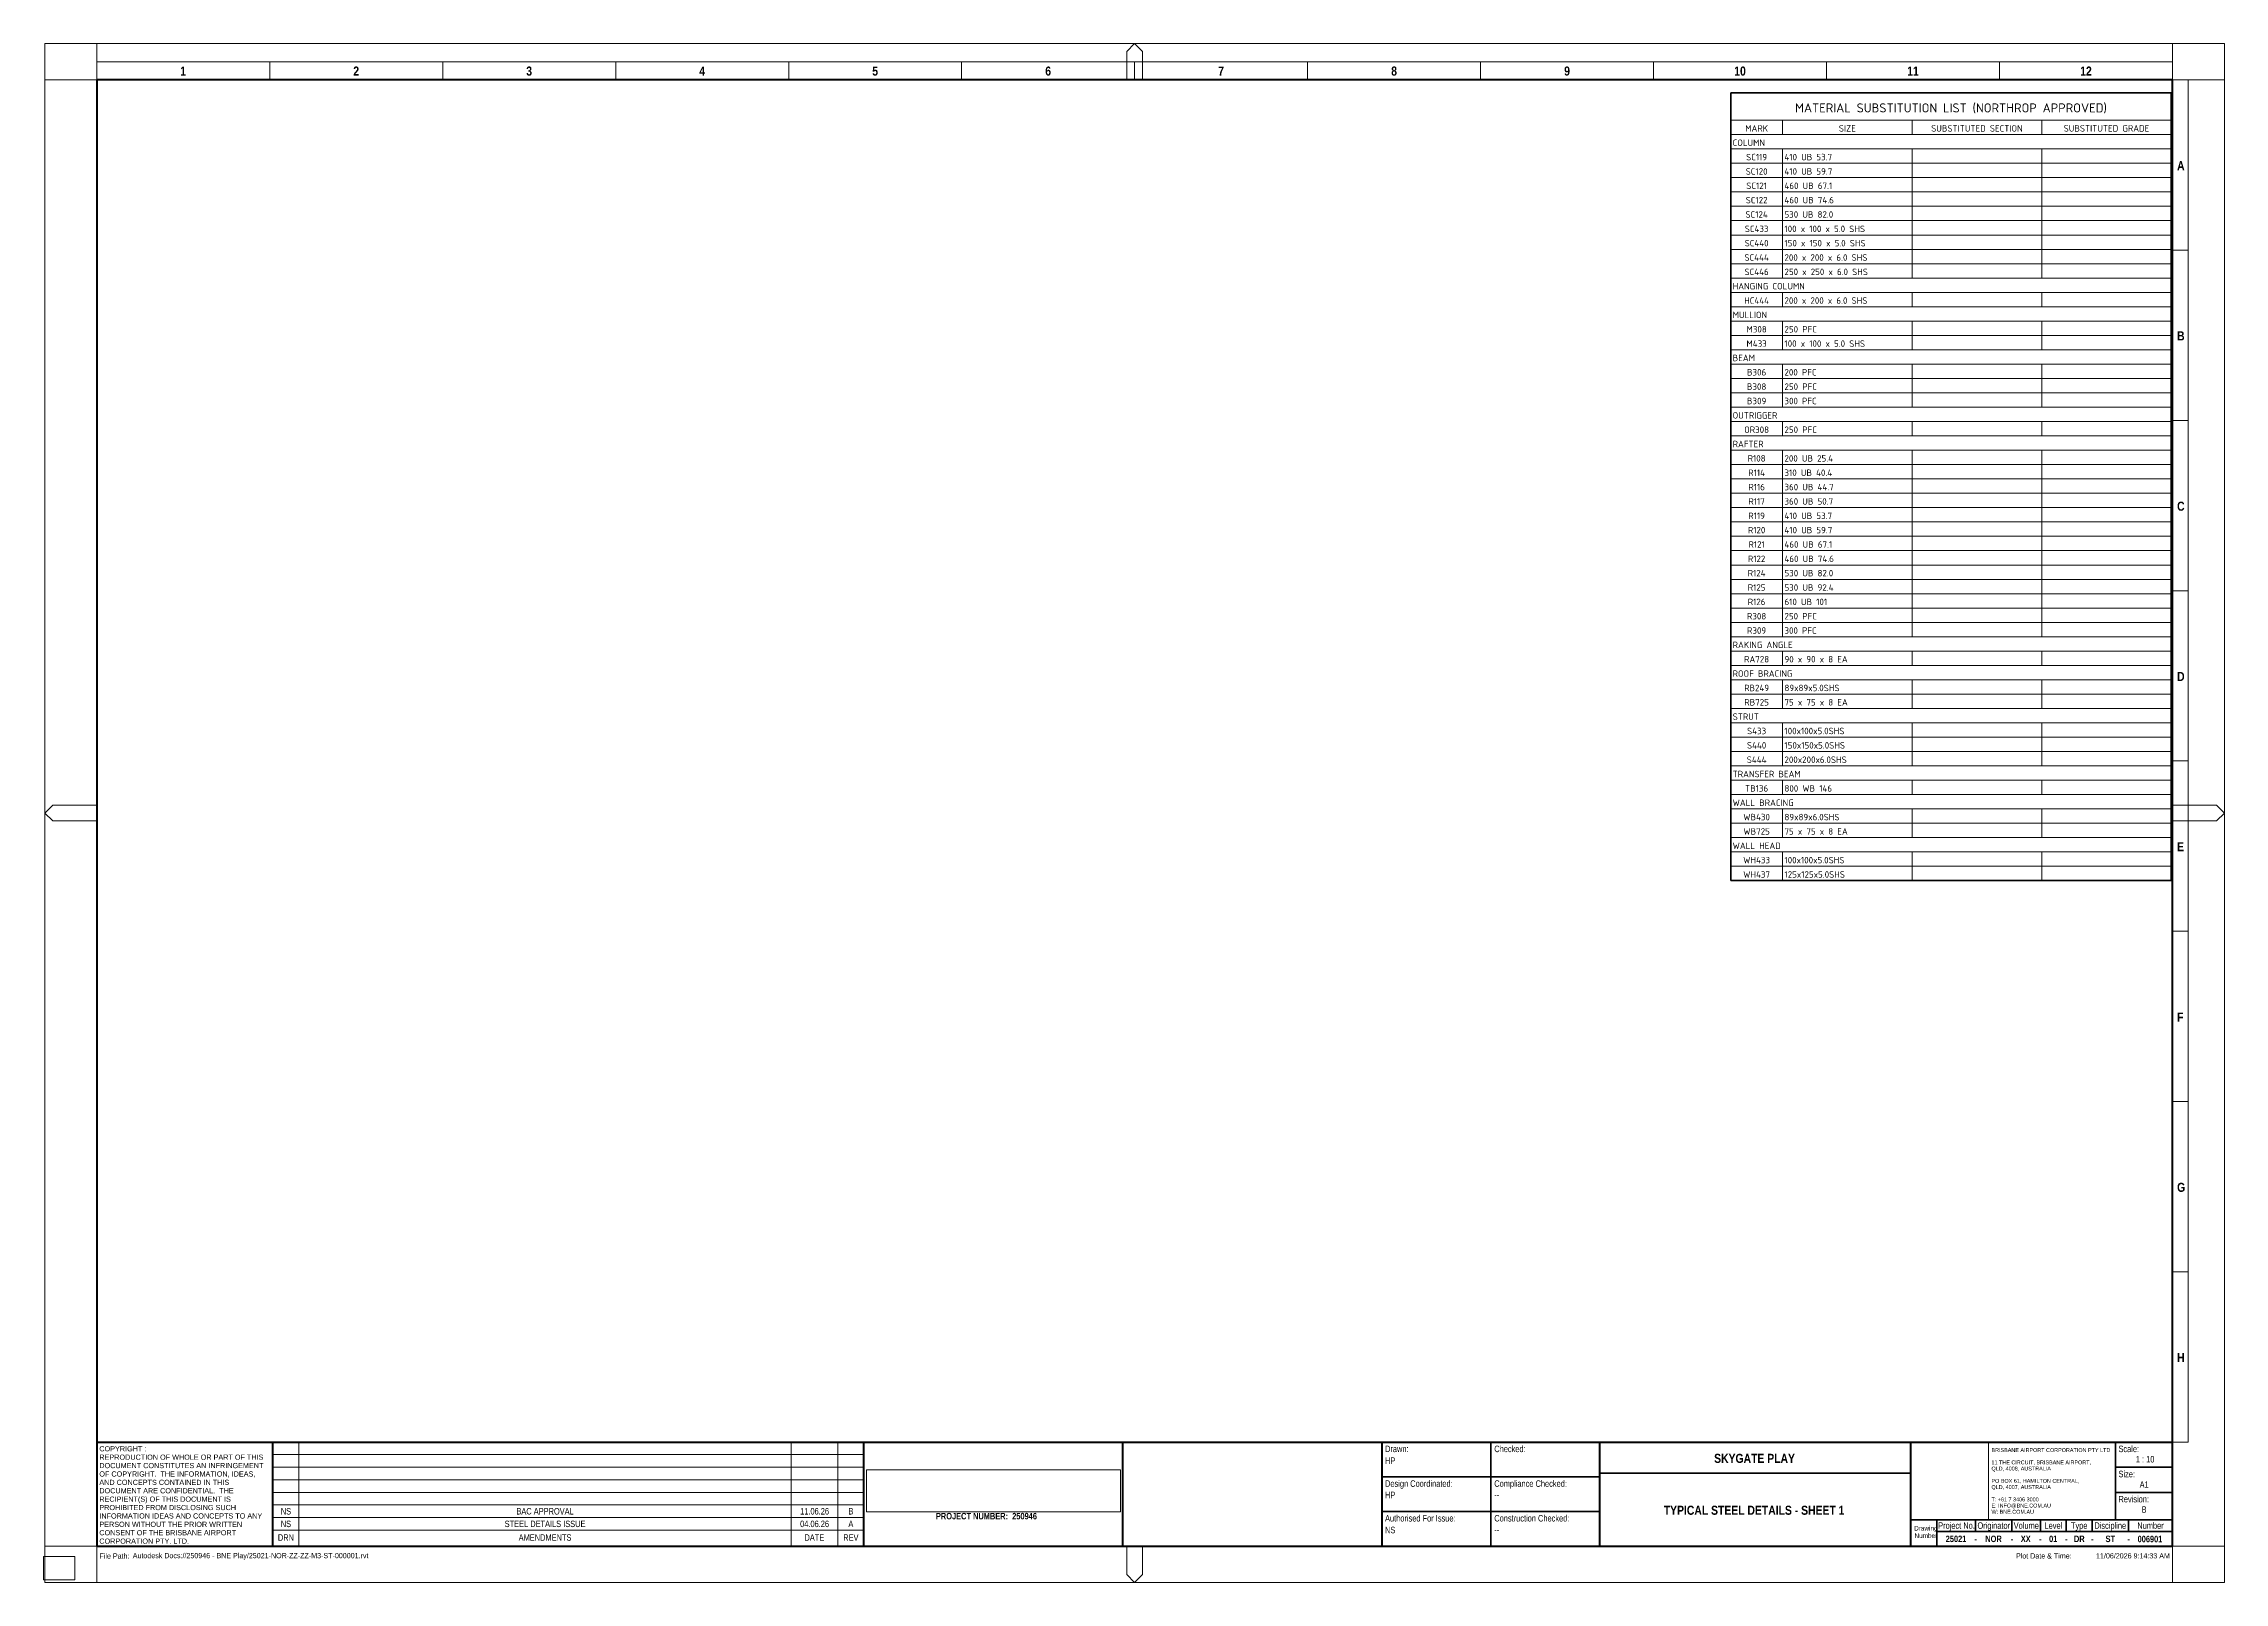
# Paper-space layout 'Layout1' of a CAD drawing. Header units: millimetres. Extents: x 0 to 841, y -1 to 593.
import ezdxf

# ---------------------------------------------------------------- set-up
doc = ezdxf.new("R2010")
doc.units = ezdxf.units.MM
for name, color, linetype, lineweight in [('A-010-M_LINE', 90, 'Continuous', 13), ('A-010-M_LINE-T', 151, 'Continuous', 13), ('Z-000-P_SCHED', 231, 'Continuous', 13), ('Z-020-M_TITLE_BLOCK', 6, 'Continuous', 18), ('Z-020-M_TITLE_BLOCK_M', 33, 'Continuous', 35), ('Z-020-M_TITLE_BLOCK_T', 151, 'Continuous', 18), ('Z-020-M_TITLE_BLOCK_W', 214, 'Continuous', 70)]:
    doc.layers.add(name, color=color, linetype=linetype, lineweight=lineweight)
doc.styles.add('Arial', font='arial.ttf', dxfattribs={"height": 2})
doc.styles.add('Arial Narrow', font='ARIALN.TTF', dxfattribs={"height": 2.5})
doc.styles.add('Arial Narrow_1', font='ARIALN.TTF', dxfattribs={"height": 1.8})
doc.styles.add('Arial Narrow_2', font='ARIALN.TTF', dxfattribs={"height": 2})
doc.styles.add('Arial Narrow_B', font='ARIALNB.TTF', dxfattribs={"height": 3.5})
doc.styles.add('Arial Narrow_B_1', font='ARIALNB.TTF', dxfattribs={"height": 2.5})
doc.styles.add('Arial_1', font='arial.ttf', dxfattribs={"height": 1.5})
doc.styles.add('ISOCPEUR_4', font='isocpeur.ttf', dxfattribs={"height": 2.5})
doc.styles.add('ISOCPEUR_B_1', font='', dxfattribs={"height": 3.5})
doc.styles.add('ISOCPEUR_B_2', font='', dxfattribs={"height": 2.5})
doc.styles.get('ISOCPEUR_B_1').set_extended_font_data('ISOCPEUR', bold=True)
doc.styles.get('ISOCPEUR_B_2').set_extended_font_data('ISOCPEUR', bold=True)
picture_1 = doc.add_image_def('image1.jpg', size_in_pixel=(1878, 311))
picture_2 = doc.add_image_def('image2.png', size_in_pixel=(3200, 3200))

# ---------------------------------------------------------------- blocks, each defined once
blk = doc.blocks.new('BAC_TB-A1 Landscape - Type 1-3834548-TYPICAL STEEL DETAILS - SHEET 1')
at = {"layer": 'Z-020-M_TITLE_BLOCK'}
for p, q in [((841.5, 593), (0.5, 593)), ((0.5, 593), (0.5, -1)), ((841.5, -1), (841.5, 593)), ((0.5, -1), (841.5, -1))]:
    blk.add_line(p, q, dxfattribs=at)
at = {"layer": 'Z-020-M_TITLE_BLOCK_M'}
for p, q in [((558.5, 13), (558.5, 53.17)), ((799.5, 23.17), (799.5, 53.17)), ((799.5, 43.47), (821.5, 43.47)), ((516.5, 39.78), (600.5, 39.78)), ((600.5, 41.17), (720.5, 41.17)), ((799.5, 33.76), (821.5, 33.76)), ((516.5, 26.39), (600.5, 26.39)), ((720.5, 23.17), (821.5, 23.17)), ((730.5, 23.17), (730.5, 13)), ((730.5, 18.67), (821.5, 18.67)), ((745.5, 18.67), (745.5, 23.17)), ((759.5, 18.67), (759.5, 23.17)), ((770.5, 18.67), (770.5, 23.17)), ((780.5, 18.67), (780.5, 23.17)), ((790.5, 18.67), (790.5, 23.17)), ((804.5, 18.67), (804.5, 23.17))]:
    blk.add_line(p, q, dxfattribs=at)
at = {"layer": 'Z-020-M_TITLE_BLOCK_T'}
for p, q in [((20.5, 593), (20.5, 579)), ((421, 593), (418, 590)), ((418, 590), (418, 579)), ((424, 590), (421, 593)), ((424, 579), (424, 590)), ((821.5, 593), (821.5, 579)), ((20.5, 586), (821.5, 586)), ((87.25, 579), (87.25, 586)), ((154, 579), (154, 586)), ((220.75, 579), (220.75, 586)), ((287.5, 579), (287.5, 586)), ((354.25, 579), (354.25, 586)), ((421, 579), (421, 586)), ((487.75, 579), (487.75, 586)), ((554.5, 579), (554.5, 586)), ((621.25, 579), (621.25, 586)), ((688, 579), (688, 586)), ((754.75, 579), (754.75, 586)), ((20.5, 579), (0.5, 579)), ((821.5, 579), (841.5, 579)), ((827.5, 53.17), (827.5, 579)), ((821.5, 513.27), (827.5, 513.27)), ((821.5, 447.54), (827.5, 447.54)), ((821.5, 381.81), (827.5, 381.81)), ((821.5, 316.08), (827.5, 316.08)), ((0.5, 296), (3.5, 299)), ((3.5, 293), (0.5, 296)), ((3.5, 299), (20.5, 299)), ((838.5, 299), (821.5, 299)), ((841.5, 296), (838.5, 299)), ((838.5, 293), (841.5, 296)), ((20.5, 293), (3.5, 293)), ((821.5, 293), (838.5, 293)), ((821.5, 250.36), (827.5, 250.36)), ((821.5, 184.63), (827.5, 184.63)), ((821.5, 118.9), (827.5, 118.9)), ((98.5, 13), (98.5, 53.17)), ((288.5, 13), (288.5, 53.17)), ((306.5, 13), (306.5, 53.17)), ((750.5, 51.67), (750.5, 25.56)), ((821.5, 53.17), (827.5, 53.17)), ((20.5, 13), (0.5, 13)), ((20.5, -1), (20.5, 13)), ((418, 2), (418, 13)), ((424, 13), (424, 2)), ((821.5, 13), (841.5, 13)), ((821.5, -1), (821.5, 13)), ((421, -1), (418, 2)), ((424, 2), (421, -1))]:
    blk.add_line(p, q, dxfattribs=at)
at = {"layer": 'Z-020-M_TITLE_BLOCK_W'}
for p, q in [((20.5, 579), (20.5, 13)), ((821.5, 579), (20.5, 579)), ((821.5, 13), (821.5, 579)), ((20.5, 53.17), (821.5, 53.17)), ((88.5, 13), (88.5, 53.17)), ((316.5, 13), (316.5, 53.17)), ((416.5, 13), (416.5, 53.17)), ((516.5, 13), (516.5, 53.17)), ((600.5, 13), (600.5, 53.17)), ((720.5, 13), (720.5, 53.17)), ((20.5, 13), (821.5, 13))]:
    blk.add_line(p, q, dxfattribs=at)
at = {"layer": 'Z-020-M_TITLE_BLOCK', "lineweight": 13, "attachment_point": 1}
for s, insert, char_height, width, style in [('\\fArial Narrow|b1|i0|c0|p34|;1', (52.74, 584.15), 3.5, 2.7257, 'Arial Narrow_B'), ('\\fArial Narrow|b1|i0|c0|p34|;2', (119.5, 584.15), 3.5, 2.7257, 'Arial Narrow_B'), ('\\fArial Narrow|b1|i0|c0|p34|;3', (186.24, 584.15), 3.5, 2.7257, 'Arial Narrow_B'), ('\\fArial Narrow|b1|i0|c0|p34|;4', (253, 584.15), 3.5, 2.7257, 'Arial Narrow_B'), ('\\fArial Narrow|b1|i0|c0|p34|;5', (319.74, 584.15), 3.5, 2.7257, 'Arial Narrow_B'), ('\\fArial Narrow|b1|i0|c0|p34|;6', (386.5, 584.15), 3.5, 2.7257, 'Arial Narrow_B'), ('\\fArial Narrow|b1|i0|c0|p34|;7', (453.24, 584.15), 3.5, 2.7257, 'Arial Narrow_B'), ('\\fArial Narrow|b1|i0|c0|p34|;8', (520, 584.15), 3.5, 2.7257, 'Arial Narrow_B'), ('\\fArial Narrow|b1|i0|c0|p34|;9', (586.74, 584.15), 3.5, 2.7257, 'Arial Narrow_B'), ('10', (652.37, 584.15), 3.5, 5.4515, 'Arial Narrow_B'), ('11', (719.12, 584.15), 3.5, 5.4515, 'Arial Narrow_B'), ('12', (785.87, 584.15), 3.5, 5.4515, 'Arial Narrow_B'), ('\\fArial Narrow|b1|i0|c0|p34|;A', (823.25, 547.64), 3.5, 3.0464, 'Arial Narrow_B'), ('\\fArial Narrow|b1|i0|c0|p34|;B', (823.25, 481.91), 3.5, 3.0464, 'Arial Narrow_B'), ('\\fArial Narrow|b1|i0|c0|p34|;C', (823.25, 416.18), 3.5, 3.0464, 'Arial Narrow_B'), ('\\fArial Narrow|b1|i0|c0|p34|;D', (823.25, 350.45), 3.5, 3.0464, 'Arial Narrow_B'), ('\\fArial Narrow|b1|i0|c0|p34|;E', (823.25, 284.72), 3.5, 3.0464, 'Arial Narrow_B'), ('\\fArial Narrow|b1|i0|c0|p34|;F', (823.25, 218.99), 3.5, 3.0464, 'Arial Narrow_B'), ('\\fArial Narrow|b1|i0|c0|p34|;G', (823.25, 153.26), 3.5, 3.0464, 'Arial Narrow_B'), ('\\fArial Narrow|b1|i0|c0|p34|;H', (823.25, 87.54), 3.5, 3.0464, 'Arial Narrow_B'), ('COPYRIGHT :', (21.5, 51.59), 2, 22.2869, 'Arial'), ('Drawn:', (517.62, 51.79), 2.5, 10.903, 'Arial Narrow'), ('Checked:', (559.78, 51.79), 2.5, 14.6709, 'Arial Narrow'), ('BRISBANE AIRPORT CORPORATION PTY LTD', (751.62, 50.84), 1.5, 55.7173, 'Arial_1'), ('Scale:', (800.63, 51.79), 2.5, 9.7004, 'Arial Narrow'), ('REPRODUCTION OF WHOLE OR PART OF THIS ', (21.5, 48.34), 2, 79.0464, 'Arial'), ('DOCUMENT CONSTITUTES AN INFRINGEMENT ', (21.5, 45.1), 2, 78.886, 'Arial'), ('QLD, 4008, AUSTRALIA', (751.62, 43.7), 1.5, 28.0591, 'Arial_1'), ('11 THE CIRCUIT, BRISBANE AIRPORT,', (751.62, 46.08), 1.5, 46.7384, 'Arial_1'), ('Size:', (800.63, 42.09), 2.5, 7.7764, 'Arial Narrow'), ('AND CONCEPTS CONTAINED IN THIS ', (21.5, 38.62), 2, 62.8523, 'Arial'), ('OF COPYRIGHT.  THE INFORMATION, IDEAS, ', (21.5, 41.86), 2, 75.038, 'Arial'), ('DOCUMENT ARE CONFIDENTIAL.  THE ', (21.5, 35.38), 2, 64.8565, 'Arial'), ('Design Coordinated:', (517.62, 38.4), 2.5, 31.5865, 'Arial Narrow'), ('Compliance Checked:', (559.78, 38.4), 2.5, 33.9915, 'Arial Narrow'), ('QLD, 4007, AUSTRALIA', (751.62, 36.55), 1.5, 28.0591, 'Arial_1'), ('PO BOX 61, HAMILTON CENTRAL,', (751.62, 38.94), 1.5, 41.3671, 'Arial_1'), ('A1', (808.8, 38.01), 2.5, 4.2489, 'Arial Narrow'), ('RECIPIENT(S) OF THIS DOCUMENT IS ', (21.5, 32.14), 2, 63.4937, 'Arial'), ('PROHIBITED FROM DISCLOSING SUCH ', (21.5, 28.9), 2, 65.9789, 'Arial'), ('INFORMATION IDEAS AND CONCEPTS TO ANY ', (21.5, 25.66), 2, 78.405, 'Arial'), ('W: BNE.COM.AU', (751.62, 27.03), 1.5, 20.2025, 'Arial_1'), ('T: +61 7 3406 3000', (751.62, 31.79), 1.5, 22.5274, 'Arial_1'), ('E: INFO@BNE.COM.AU', (751.62, 29.41), 1.5, 28.0591, 'Arial_1'), ('Revision:', (800.63, 32.39), 2.5, 14.3502, 'Arial Narrow'), ('CONSENT OF THE BRISBANE AIRPORT ', (21.5, 19.17), 2, 66.1392, 'Arial'), ('PERSON WITHOUT THE PRIOR WRITTEN ', (21.5, 22.42), 2, 69.1055, 'Arial'), ('DRN', (90.4, 17.56), 2.5, 7.4557, 'Arial Narrow'), ('AMENDMENTS', (183.31, 17.56), 2.5, 24.692, 'Arial Narrow'), ('DATE', (293.6, 17.56), 2.5, 9.2996, 'Arial Narrow'), ('REV', (308.55, 17.56), 2.5, 7.135, 'Arial Narrow'), ('Authorised For Issue:', (517.62, 25.01), 2.5, 33.0295, 'Arial Narrow'), ('Construction Checked:', (559.78, 25.01), 2.5, 35.1139, 'Arial Narrow'), ('Drawing ', (721.79, 20.8), 1.8, 8.9789, 'Arial Narrow_1'), ('Number', (721.92, 17.96), 1.8, 8.6582, 'Arial Narrow_1'), ('Project No.', (731.05, 22.18), 2.5, 17.1561, 'Arial Narrow'), ('Originator', (746.22, 22.18), 2.5, 15.2321, 'Arial Narrow'), ('Volume', (760.21, 22.18), 2.5, 11.7848, 'Arial Narrow'), ('Level', (772.09, 22.18), 2.5, 8.3376, 'Arial Narrow'), ('Type', (782.29, 22.18), 2.5, 7.7764, 'Arial Narrow'), ('Discipline', (791.33, 22.18), 2.5, 14.9916, 'Arial Narrow'), ('Number', (807.9, 22.18), 2.5, 12.2658, 'Arial Narrow'), ('CORPORATION PTY. LTD.', (21.5, 15.93), 2, 42.5696, 'Arial'), ('File Path:', (21.55, 10.19), 2, 12.1857, 'Arial Narrow_2'), ('\\fArial Narrow|b1|i0|c0|p34|;-', (745.01, 16.99), 2.5, 0.4008, 'Arial Narrow_B_1'), ('\\fArial Narrow|b1|i0|c0|p34|;-', (759.09, 16.99), 2.5, 0.4008, 'Arial Narrow_B_1'), ('Plot Date & Time:', (761.09, 10.23), 2, 22.4473, 'Arial Narrow_2'), ('\\fArial Narrow|b1|i0|c0|p34|;-', (770, 16.99), 2.5, 0.4008, 'Arial Narrow_B_1'), ('\\fArial Narrow|b1|i0|c0|p34|;-', (780.02, 16.99), 2.5, 0.4008, 'Arial Narrow_B_1'), ('\\fArial Narrow|b1|i0|c0|p34|;-', (790.04, 16.99), 2.5, 0.4008, 'Arial Narrow_B_1'), ('\\fArial Narrow|b1|i0|c0|p34|;-', (804.05, 16.99), 2.5, 0.4008, 'Arial Narrow_B_1')]:
    blk.add_mtext(s, dxfattribs=dict(at, insert=insert, char_height=char_height, width=width, style=style))
at = {"layer": 'Z-020-M_TITLE_BLOCK'}
image = blk.add_image(picture_2, insert=(720.5, 23.17), size_in_units=(30, 30), dxfattribs=at)
image.dxf.flags = 7
image = blk.add_image(picture_1, insert=(317.57, 26.18), size_in_units=(97.99, 16.23), dxfattribs=at)
image.dxf.flags = 7

psp = doc.layouts.get("Layout1")

# ---------------------------------------------------------------- linework, layer by layer
at = {"layer": 'A-010-M_LINE', "lineweight": 35}
for p, q in [((651, 574), (651, 563.42)), ((821, 574), (651, 574)), ((821, 563.42), (821, 574)), ((651, 563.42), (651, 269.88)), ((821, 563.42), (821, 269.88)), ((821, 269.88), (651, 269.88))]:
    psp.add_line(p, q, dxfattribs=at)
at = {"layer": 'A-010-M_LINE', "lineweight": 18}
for p, q in [((651, 563.42), (821, 563.42)), ((671, 557.88), (651, 557.88)), ((671, 563.42), (671, 557.88)), ((721, 557.88), (671, 557.88)), ((721, 563.42), (721, 557.88)), ((771, 557.88), (721, 557.88)), ((771, 563.42), (771, 557.88)), ((821, 557.88), (771, 557.88)), ((671, 552.34), (651, 552.34)), ((721, 552.34), (671, 552.34)), ((671, 552.34), (671, 546.8)), ((771, 552.34), (721, 552.34)), ((721, 552.34), (721, 546.8)), ((821, 552.34), (771, 552.34)), ((771, 552.34), (771, 546.8)), ((671, 546.8), (651, 546.8)), ((671, 541.26), (651, 541.26)), ((721, 546.8), (671, 546.8)), ((671, 546.8), (671, 541.26)), ((721, 541.26), (671, 541.26)), ((671, 541.26), (671, 535.72)), ((771, 546.8), (721, 546.8)), ((721, 546.8), (721, 541.26)), ((771, 541.26), (721, 541.26)), ((721, 541.26), (721, 535.72)), ((821, 546.8), (771, 546.8)), ((771, 546.8), (771, 541.26)), ((821, 541.26), (771, 541.26)), ((771, 541.26), (771, 535.72)), ((671, 535.72), (651, 535.72)), ((671, 530.19), (651, 530.19)), ((721, 535.72), (671, 535.72)), ((671, 535.72), (671, 530.19)), ((721, 530.19), (671, 530.19)), ((671, 530.19), (671, 524.65)), ((771, 535.72), (721, 535.72)), ((721, 535.72), (721, 530.19)), ((771, 530.19), (721, 530.19)), ((721, 530.19), (721, 524.65)), ((821, 535.72), (771, 535.72)), ((771, 535.72), (771, 530.19)), ((821, 530.19), (771, 530.19)), ((771, 530.19), (771, 524.65)), ((671, 524.65), (651, 524.65)), ((721, 524.65), (671, 524.65)), ((671, 524.65), (671, 519.11)), ((771, 524.65), (721, 524.65)), ((721, 524.65), (721, 519.11)), ((821, 524.65), (771, 524.65)), ((771, 524.65), (771, 519.11)), ((671, 519.11), (651, 519.11)), ((671, 513.57), (651, 513.57)), ((721, 519.11), (671, 519.11)), ((671, 519.11), (671, 513.57)), ((721, 513.57), (671, 513.57)), ((671, 513.57), (671, 508.03)), ((771, 519.11), (721, 519.11)), ((721, 519.11), (721, 513.57)), ((771, 513.57), (721, 513.57)), ((721, 513.57), (721, 508.03)), ((821, 519.11), (771, 519.11)), ((771, 519.11), (771, 513.57)), ((821, 513.57), (771, 513.57)), ((771, 513.57), (771, 508.03)), ((671, 508.03), (651, 508.03)), ((721, 508.03), (671, 508.03)), ((671, 508.03), (671, 502.49)), ((771, 508.03), (721, 508.03)), ((721, 508.03), (721, 502.49)), ((821, 508.03), (771, 508.03)), ((771, 508.03), (771, 502.49)), ((671, 502.49), (651, 502.49)), ((671, 496.96), (651, 496.96)), ((721, 502.49), (671, 502.49)), ((721, 496.96), (671, 496.96)), ((671, 496.96), (671, 491.42)), ((771, 502.49), (721, 502.49)), ((771, 496.96), (721, 496.96)), ((721, 496.96), (721, 491.42)), ((821, 502.49), (771, 502.49)), ((821, 496.96), (771, 496.96)), ((771, 496.96), (771, 491.42)), ((671, 491.42), (651, 491.42)), ((721, 491.42), (671, 491.42)), ((771, 491.42), (721, 491.42)), ((821, 491.42), (771, 491.42)), ((671, 485.88), (651, 485.88)), ((671, 480.34), (651, 480.34)), ((721, 485.88), (671, 485.88)), ((671, 485.88), (671, 480.34)), ((721, 480.34), (671, 480.34)), ((671, 480.34), (671, 474.8)), ((771, 485.88), (721, 485.88)), ((721, 485.88), (721, 480.34)), ((771, 480.34), (721, 480.34)), ((721, 480.34), (721, 474.8)), ((821, 485.88), (771, 485.88)), ((771, 485.88), (771, 480.34)), ((821, 480.34), (771, 480.34)), ((771, 480.34), (771, 474.8)), ((671, 474.8), (651, 474.8)), ((721, 474.8), (671, 474.8)), ((771, 474.8), (721, 474.8)), ((821, 474.8), (771, 474.8)), ((671, 469.26), (651, 469.26)), ((671, 463.73), (651, 463.73)), ((721, 469.26), (671, 469.26)), ((671, 469.26), (671, 463.73)), ((721, 463.73), (671, 463.73)), ((671, 463.73), (671, 458.19)), ((771, 469.26), (721, 469.26)), ((721, 469.26), (721, 463.73)), ((771, 463.73), (721, 463.73)), ((721, 463.73), (721, 458.19)), ((821, 469.26), (771, 469.26)), ((771, 469.26), (771, 463.73)), ((821, 463.73), (771, 463.73)), ((771, 463.73), (771, 458.19)), ((671, 458.19), (651, 458.19)), ((721, 458.19), (671, 458.19)), ((671, 458.19), (671, 452.65)), ((771, 458.19), (721, 458.19)), ((721, 458.19), (721, 452.65)), ((821, 458.19), (771, 458.19)), ((771, 458.19), (771, 452.65)), ((671, 452.65), (651, 452.65)), ((671, 447.11), (651, 447.11)), ((721, 452.65), (671, 452.65)), ((721, 447.11), (671, 447.11)), ((671, 447.11), (671, 441.57)), ((771, 452.65), (721, 452.65)), ((771, 447.11), (721, 447.11)), ((721, 447.11), (721, 441.57)), ((821, 452.65), (771, 452.65)), ((821, 447.11), (771, 447.11)), ((771, 447.11), (771, 441.57)), ((671, 441.57), (651, 441.57)), ((721, 441.57), (671, 441.57)), ((771, 441.57), (721, 441.57)), ((821, 441.57), (771, 441.57)), ((671, 436.03), (651, 436.03)), ((671, 430.5), (651, 430.5)), ((721, 436.03), (671, 436.03)), ((671, 436.03), (671, 430.5)), ((721, 430.5), (671, 430.5)), ((671, 430.5), (671, 424.96)), ((771, 436.03), (721, 436.03)), ((721, 436.03), (721, 430.5)), ((771, 430.5), (721, 430.5)), ((721, 430.5), (721, 424.96)), ((821, 436.03), (771, 436.03)), ((771, 436.03), (771, 430.5)), ((821, 430.5), (771, 430.5)), ((771, 430.5), (771, 424.96)), ((671, 424.96), (651, 424.96)), ((721, 424.96), (671, 424.96)), ((671, 424.96), (671, 419.42)), ((771, 424.96), (721, 424.96)), ((721, 424.96), (721, 419.42)), ((821, 424.96), (771, 424.96)), ((771, 424.96), (771, 419.42)), ((671, 419.42), (651, 419.42)), ((671, 413.88), (651, 413.88)), ((721, 419.42), (671, 419.42)), ((671, 419.42), (671, 413.88)), ((721, 413.88), (671, 413.88)), ((671, 413.88), (671, 408.34)), ((771, 419.42), (721, 419.42)), ((721, 419.42), (721, 413.88)), ((771, 413.88), (721, 413.88)), ((721, 413.88), (721, 408.34)), ((821, 419.42), (771, 419.42)), ((771, 419.42), (771, 413.88)), ((821, 413.88), (771, 413.88)), ((771, 413.88), (771, 408.34)), ((671, 408.34), (651, 408.34)), ((721, 408.34), (671, 408.34)), ((671, 408.34), (671, 402.8)), ((771, 408.34), (721, 408.34)), ((721, 408.34), (721, 402.8)), ((821, 408.34), (771, 408.34)), ((771, 408.34), (771, 402.8)), ((671, 402.8), (651, 402.8)), ((671, 397.27), (651, 397.27)), ((721, 402.8), (671, 402.8)), ((671, 402.8), (671, 397.27)), ((721, 397.27), (671, 397.27)), ((671, 397.27), (671, 391.73)), ((771, 402.8), (721, 402.8)), ((721, 402.8), (721, 397.27)), ((771, 397.27), (721, 397.27)), ((721, 397.27), (721, 391.73)), ((821, 402.8), (771, 402.8)), ((771, 402.8), (771, 397.27)), ((821, 397.27), (771, 397.27)), ((771, 397.27), (771, 391.73)), ((671, 391.73), (651, 391.73)), ((721, 391.73), (671, 391.73)), ((671, 391.73), (671, 386.19)), ((771, 391.73), (721, 391.73)), ((721, 391.73), (721, 386.19)), ((821, 391.73), (771, 391.73)), ((771, 391.73), (771, 386.19)), ((671, 386.19), (651, 386.19)), ((671, 380.65), (651, 380.65)), ((721, 386.19), (671, 386.19)), ((671, 386.19), (671, 380.65)), ((721, 380.65), (671, 380.65)), ((671, 380.65), (671, 375.11)), ((771, 386.19), (721, 386.19)), ((721, 386.19), (721, 380.65)), ((771, 380.65), (721, 380.65)), ((721, 380.65), (721, 375.11)), ((821, 386.19), (771, 386.19)), ((771, 386.19), (771, 380.65)), ((821, 380.65), (771, 380.65)), ((771, 380.65), (771, 375.11)), ((671, 375.11), (651, 375.11)), ((721, 375.11), (671, 375.11)), ((671, 375.11), (671, 369.57)), ((771, 375.11), (721, 375.11)), ((721, 375.11), (721, 369.57)), ((821, 375.11), (771, 375.11)), ((771, 375.11), (771, 369.57)), ((671, 369.57), (651, 369.57)), ((671, 364.04), (651, 364.04)), ((721, 369.57), (671, 369.57)), ((671, 369.57), (671, 364.04)), ((721, 364.04), (671, 364.04)), ((771, 369.57), (721, 369.57)), ((721, 369.57), (721, 364.04)), ((771, 364.04), (721, 364.04)), ((821, 369.57), (771, 369.57)), ((771, 369.57), (771, 364.04)), ((821, 364.04), (771, 364.04)), ((671, 358.5), (651, 358.5)), ((721, 358.5), (671, 358.5)), ((671, 358.5), (671, 352.96)), ((771, 358.5), (721, 358.5)), ((721, 358.5), (721, 352.96)), ((821, 358.5), (771, 358.5)), ((771, 358.5), (771, 352.96)), ((671, 352.96), (651, 352.96)), ((671, 347.42), (651, 347.42)), ((721, 352.96), (671, 352.96)), ((721, 347.42), (671, 347.42)), ((671, 347.42), (671, 341.88)), ((771, 352.96), (721, 352.96)), ((771, 347.42), (721, 347.42)), ((721, 347.42), (721, 341.88)), ((821, 352.96), (771, 352.96)), ((821, 347.42), (771, 347.42)), ((771, 347.42), (771, 341.88)), ((671, 341.88), (651, 341.88)), ((721, 341.88), (671, 341.88)), ((671, 341.88), (671, 336.34)), ((771, 341.88), (721, 341.88)), ((721, 341.88), (721, 336.34)), ((821, 341.88), (771, 341.88)), ((771, 341.88), (771, 336.34)), ((671, 336.34), (651, 336.34)), ((671, 330.81), (651, 330.81)), ((721, 336.34), (671, 336.34)), ((721, 330.81), (671, 330.81)), ((671, 330.81), (671, 325.27)), ((771, 336.34), (721, 336.34)), ((771, 330.81), (721, 330.81)), ((721, 330.81), (721, 325.27)), ((821, 336.34), (771, 336.34)), ((821, 330.81), (771, 330.81)), ((771, 330.81), (771, 325.27)), ((671, 325.27), (651, 325.27)), ((721, 325.27), (671, 325.27)), ((671, 325.27), (671, 319.73)), ((771, 325.27), (721, 325.27)), ((721, 325.27), (721, 319.73)), ((821, 325.27), (771, 325.27)), ((771, 325.27), (771, 319.73)), ((671, 319.73), (651, 319.73)), ((671, 314.19), (651, 314.19)), ((721, 319.73), (671, 319.73)), ((671, 319.73), (671, 314.19)), ((721, 314.19), (671, 314.19)), ((771, 319.73), (721, 319.73)), ((721, 319.73), (721, 314.19)), ((771, 314.19), (721, 314.19)), ((821, 319.73), (771, 319.73)), ((771, 319.73), (771, 314.19)), ((821, 314.19), (771, 314.19)), ((671, 308.65), (651, 308.65)), ((671, 303.11), (651, 303.11)), ((721, 308.65), (671, 308.65)), ((671, 308.65), (671, 303.11)), ((721, 303.11), (671, 303.11)), ((771, 308.65), (721, 308.65)), ((721, 308.65), (721, 303.11)), ((771, 303.11), (721, 303.11)), ((821, 308.65), (771, 308.65)), ((771, 308.65), (771, 303.11)), ((821, 303.11), (771, 303.11)), ((671, 297.57), (651, 297.57)), ((721, 297.57), (671, 297.57)), ((671, 297.57), (671, 292.04)), ((771, 297.57), (721, 297.57)), ((721, 297.57), (721, 292.04)), ((821, 297.57), (771, 297.57)), ((771, 297.57), (771, 292.04)), ((671, 292.04), (651, 292.04)), ((671, 286.5), (651, 286.5)), ((721, 292.04), (671, 292.04)), ((671, 292.04), (671, 286.5)), ((721, 286.5), (671, 286.5)), ((771, 292.04), (721, 292.04)), ((721, 292.04), (721, 286.5)), ((771, 286.5), (721, 286.5)), ((821, 292.04), (771, 292.04)), ((771, 292.04), (771, 286.5)), ((821, 286.5), (771, 286.5)), ((671, 280.96), (651, 280.96)), ((721, 280.96), (671, 280.96)), ((671, 280.96), (671, 275.42)), ((771, 280.96), (721, 280.96)), ((721, 280.96), (721, 275.42)), ((821, 280.96), (771, 280.96)), ((771, 280.96), (771, 275.42)), ((671, 275.42), (651, 275.42)), ((721, 275.42), (671, 275.42)), ((671, 275.42), (671, 269.88)), ((771, 275.42), (721, 275.42)), ((721, 275.42), (721, 269.88)), ((821, 275.42), (771, 275.42)), ((771, 275.42), (771, 269.88))]:
    psp.add_line(p, q, dxfattribs=at)
at = {"layer": 'A-010-M_LINE-T'}
for p, q in [((316.5, 53.17), (88.5, 53.17)), ((88.5, 28.91), (88.5, 53.17)), ((98.5, 28.91), (98.5, 53.17)), ((288.51, 28.91), (288.51, 53.17)), ((306.49, 28.91), (306.49, 53.17)), ((316.5, 28.91), (316.5, 53.17)), ((316.5, 48.32), (88.5, 48.32)), ((316.5, 43.47), (88.5, 43.47)), ((316.5, 38.61), (88.5, 38.61)), ((316.5, 33.76), (88.5, 33.76)), ((316.5, 28.91), (88.5, 28.91)), ((88.5, 24.06), (88.5, 28.91)), ((98.5, 24.06), (98.5, 28.91)), ((288.51, 24.06), (288.51, 28.91)), ((306.49, 24.06), (306.49, 28.91)), ((316.5, 24.06), (316.5, 28.91)), ((98.5, 24.06), (88.5, 24.06)), ((88.5, 19.21), (88.5, 24.06)), ((98.5, 19.21), (88.5, 19.21)), ((288.51, 24.06), (98.5, 24.06)), ((98.5, 19.21), (98.5, 24.06)), ((288.51, 19.21), (98.5, 19.21)), ((306.49, 24.06), (288.51, 24.06)), ((288.51, 19.21), (288.51, 24.06)), ((306.49, 19.21), (288.51, 19.21)), ((316.5, 24.06), (306.49, 24.06)), ((306.49, 19.21), (306.49, 24.06)), ((316.5, 19.21), (306.49, 19.21)), ((316.5, 19.21), (316.5, 24.06))]:
    psp.add_line(p, q, dxfattribs=at)

# ---------------------------------------------------------------- block references
at = {"layer": 'Z-020-M_TITLE_BLOCK', "lineweight": 13}
psp.add_blockref('BAC_TB-A1 Landscape - Type 1-3834548-TYPICAL STEEL DETAILS - SHEET 1', (0, 0), dxfattribs=at)

# ---------------------------------------------------------------- texts
at = {"layer": 'Z-000-P_SCHED'}
for s, insert, char_height, width, attachment_point, line_spacing_factor, style in [('MATERIAL SUBSTITUTION LIST (NORTHROP APPROVED)', (736, 569.93), 3.5, 141.2175, 2, 1.149209, 'ISOCPEUR_B_1'), ('COLUMN', (651.75, 555.98), 2.5, 14.0424, 1, 1.149209, 'ISOCPEUR_4'), ('MARK', (661, 561.52), 2.5, 10.2779, 2, 1.149209, 'ISOCPEUR_B_2'), ('SIZE', (696, 561.52), 2.5, 7.8877, 2, 1.149209, 'ISOCPEUR_B_2'), ('SUBSTITUTED SECTION', (746, 561.52), 2.5, 41.4998, 2, 1.149209, 'ISOCPEUR_B_2'), ('SUBSTITUTED GRADE', (796, 561.52), 2.5, 38.7511, 2, 1.149209, 'ISOCPEUR_B_2'), ('SC119', (661, 550.44), 2.5, 9.5608, 2, 1.149209, 'ISOCPEUR_4'), ('410 UB 53.7', (671.75, 550.44), 2.5, 21.5118, 1, 1.149209, 'ISOCPEUR_4'), ('SC120', (661, 544.9), 2.5, 10.1583, 2, 1.149209, 'ISOCPEUR_4'), ('SC121', (661, 539.37), 2.5, 9.5608, 2, 1.149209, 'ISOCPEUR_4'), ('410 UB 59.7', (671.75, 544.9), 2.5, 21.5118, 1, 1.149209, 'ISOCPEUR_4'), ('460 UB 67.1', (671.75, 539.37), 2.5, 21.5118, 1, 1.149209, 'ISOCPEUR_4'), ('SC122', (661, 533.83), 2.5, 10.1583, 2, 1.149209, 'ISOCPEUR_4'), ('460 UB 74.6', (671.75, 533.83), 2.5, 22.4081, 1, 1.149209, 'ISOCPEUR_4'), ('SC433', (661, 522.75), 2.5, 11.0547, 2, 1.149209, 'ISOCPEUR_4'), ('SC124', (661, 528.29), 2.5, 10.4571, 2, 1.149209, 'ISOCPEUR_4'), ('100 x 100 x 5.0 SHS', (671.75, 522.75), 2.5, 36.7493, 1, 1.149209, 'ISOCPEUR_4'), ('530 UB 82.0', (671.75, 528.29), 2.5, 21.8106, 1, 1.149209, 'ISOCPEUR_4'), ('SC440', (661, 517.21), 2.5, 11.3534, 2, 1.149209, 'ISOCPEUR_4'), ('150 x 150 x 5.0 SHS', (671.75, 517.21), 2.5, 36.7493, 1, 1.149209, 'ISOCPEUR_4'), ('SC444', (661, 511.67), 2.5, 11.6522, 2, 1.149209, 'ISOCPEUR_4'), ('SC446', (661, 506.14), 2.5, 11.3534, 2, 1.149209, 'ISOCPEUR_4'), ('200 x 200 x 6.0 SHS', (671.75, 511.67), 2.5, 37.9444, 1, 1.149209, 'ISOCPEUR_4'), ('250 x 250 x 6.0 SHS', (671.75, 506.14), 2.5, 37.9444, 1, 1.149209, 'ISOCPEUR_4'), ('HANGING COLUMN', (651.75, 500.6), 2.5, 31.3713, 1, 1.149209, 'ISOCPEUR_4'), ('MULLION', (651.75, 489.52), 2.5, 14.9387, 1, 1.149209, 'ISOCPEUR_4'), ('HC444', (661, 495.06), 2.5, 11.6522, 2, 1.149209, 'ISOCPEUR_4'), ('200 x 200 x 6.0 SHS', (671.75, 495.06), 2.5, 37.9444, 1, 1.149209, 'ISOCPEUR_4'), ('M308', (661, 483.98), 2.5, 8.9632, 2, 1.149209, 'ISOCPEUR_4'), ('250 PFC', (671.75, 483.98), 2.5, 14.64, 1, 1.149209, 'ISOCPEUR_4'), ('BEAM', (651.75, 472.91), 2.5, 9.8596, 1, 1.149209, 'ISOCPEUR_4'), ('M433', (661, 478.44), 2.5, 9.262, 2, 1.149209, 'ISOCPEUR_4'), ('100 x 100 x 5.0 SHS', (671.75, 478.44), 2.5, 36.7493, 1, 1.149209, 'ISOCPEUR_4'), ('B306', (661, 467.37), 2.5, 8.6645, 2, 1.149209, 'ISOCPEUR_4'), ('200 PFC', (671.75, 467.37), 2.5, 14.64, 1, 1.149209, 'ISOCPEUR_4'), ('B308', (661, 461.83), 2.5, 8.6645, 2, 1.149209, 'ISOCPEUR_4'), ('B309', (661, 456.29), 2.5, 8.6645, 2, 1.149209, 'ISOCPEUR_4'), ('250 PFC', (671.75, 461.83), 2.5, 14.64, 1, 1.149209, 'ISOCPEUR_4'), ('300 PFC', (671.75, 456.29), 2.5, 14.64, 1, 1.149209, 'ISOCPEUR_4'), ('OUTRIGGER', (651.75, 450.75), 2.5, 19.7191, 1, 1.149209, 'ISOCPEUR_4'), ('RAFTER', (651.75, 439.68), 2.5, 14.0424, 1, 1.149209, 'ISOCPEUR_4'), ('OR308', (661, 445.21), 2.5, 11.0547, 2, 1.149209, 'ISOCPEUR_4'), ('250 PFC', (671.75, 445.21), 2.5, 14.64, 1, 1.149209, 'ISOCPEUR_4'), ('R108', (661, 434.14), 2.5, 8.0669, 2, 1.149209, 'ISOCPEUR_4'), ('200 UB 25.4', (671.75, 434.14), 2.5, 22.1093, 1, 1.149209, 'ISOCPEUR_4'), ('R114', (661, 428.6), 2.5, 7.7681, 2, 1.149209, 'ISOCPEUR_4'), ('R116', (661, 423.06), 2.5, 7.4694, 2, 1.149209, 'ISOCPEUR_4'), ('310 UB 40.4', (671.75, 428.6), 2.5, 21.8106, 1, 1.149209, 'ISOCPEUR_4'), ('360 UB 44.7', (671.75, 423.06), 2.5, 22.4081, 1, 1.149209, 'ISOCPEUR_4'), ('R117', (661, 417.52), 2.5, 7.4694, 2, 1.149209, 'ISOCPEUR_4'), ('360 UB 50.7', (671.75, 417.52), 2.5, 21.8106, 1, 1.149209, 'ISOCPEUR_4'), ('R120', (661, 406.45), 2.5, 8.0669, 2, 1.149209, 'ISOCPEUR_4'), ('R119', (661, 411.98), 2.5, 7.4694, 2, 1.149209, 'ISOCPEUR_4'), ('410 UB 53.7', (671.75, 411.98), 2.5, 21.5118, 1, 1.149209, 'ISOCPEUR_4'), ('410 UB 59.7', (671.75, 406.45), 2.5, 21.5118, 1, 1.149209, 'ISOCPEUR_4'), ('R121', (661, 400.91), 2.5, 7.4694, 2, 1.149209, 'ISOCPEUR_4'), ('460 UB 67.1', (671.75, 400.91), 2.5, 21.5118, 1, 1.149209, 'ISOCPEUR_4'), ('R124', (661, 389.83), 2.5, 8.3657, 2, 1.149209, 'ISOCPEUR_4'), ('R122', (661, 395.37), 2.5, 8.0669, 2, 1.149209, 'ISOCPEUR_4'), ('460 UB 74.6', (671.75, 395.37), 2.5, 22.4081, 1, 1.149209, 'ISOCPEUR_4'), ('530 UB 82.0', (671.75, 389.83), 2.5, 21.8106, 1, 1.149209, 'ISOCPEUR_4'), ('R125', (661, 384.29), 2.5, 8.0669, 2, 1.149209, 'ISOCPEUR_4'), ('R126', (661, 378.75), 2.5, 8.0669, 2, 1.149209, 'ISOCPEUR_4'), ('530 UB 92.4', (671.75, 384.29), 2.5, 22.1093, 1, 1.149209, 'ISOCPEUR_4'), ('610 UB 101', (671.75, 378.75), 2.5, 19.1216, 1, 1.149209, 'ISOCPEUR_4'), ('R308', (661, 373.21), 2.5, 8.6645, 2, 1.149209, 'ISOCPEUR_4'), ('250 PFC', (671.75, 373.21), 2.5, 14.64, 1, 1.149209, 'ISOCPEUR_4'), ('RAKING ANGLE', (651.75, 362.14), 2.5, 26.5909, 1, 1.149209, 'ISOCPEUR_4'), ('R309', (661, 367.68), 2.5, 8.6645, 2, 1.149209, 'ISOCPEUR_4'), ('300 PFC', (671.75, 367.68), 2.5, 14.64, 1, 1.149209, 'ISOCPEUR_4'), ('RA728', (661, 356.6), 2.5, 11.3534, 2, 1.149209, 'ISOCPEUR_4'), ('90 x 90 x 8 EA', (671.75, 356.6), 2.5, 28.3836, 1, 1.149209, 'ISOCPEUR_4'), ('ROOF BRACING', (651.75, 351.06), 2.5, 26.2922, 1, 1.149209, 'ISOCPEUR_4'), ('RB249', (661, 345.52), 2.5, 11.3534, 2, 1.149209, 'ISOCPEUR_4'), ('89x89x5.0SHS', (671.75, 345.52), 2.5, 24.7983, 1, 1.149209, 'ISOCPEUR_4'), ('RB725', (661, 339.98), 2.5, 11.0547, 2, 1.149209, 'ISOCPEUR_4'), ('75 x 75 x 8 EA', (671.75, 339.98), 2.5, 28.3836, 1, 1.149209, 'ISOCPEUR_4'), ('STRUT', (651.75, 334.45), 2.5, 11.951, 1, 1.149209, 'ISOCPEUR_4'), ('S433', (661, 328.91), 2.5, 8.9632, 2, 1.149209, 'ISOCPEUR_4'), ('100x100x5.0SHS', (671.75, 328.91), 2.5, 27.786, 1, 1.149209, 'ISOCPEUR_4'), ('S440', (661, 323.37), 2.5, 9.262, 2, 1.149209, 'ISOCPEUR_4'), ('150x150x5.0SHS', (671.75, 323.37), 2.5, 27.786, 1, 1.149209, 'ISOCPEUR_4'), ('TRANSFER BEAM', (651.75, 312.29), 2.5, 30.475, 1, 1.149209, 'ISOCPEUR_4'), ('S444', (661, 317.83), 2.5, 9.5608, 2, 1.149209, 'ISOCPEUR_4'), ('200x200x6.0SHS', (671.75, 317.83), 2.5, 28.9811, 1, 1.149209, 'ISOCPEUR_4'), ('TB136', (661, 306.75), 2.5, 10.4571, 2, 1.149209, 'ISOCPEUR_4'), ('800 WB 146', (671.75, 306.75), 2.5, 21.5417, 1, 1.149209, 'ISOCPEUR_4'), ('WALL BRACING', (651.75, 301.22), 2.5, 27.2184, 1, 1.149209, 'ISOCPEUR_4'), ('WB430', (661, 295.68), 2.5, 12.2796, 2, 1.149209, 'ISOCPEUR_4'), ('89x89x6.0SHS', (671.75, 295.68), 2.5, 24.7983, 1, 1.149209, 'ISOCPEUR_4'), ('WB725', (661, 290.14), 2.5, 11.9809, 2, 1.149209, 'ISOCPEUR_4'), ('75 x 75 x 8 EA', (671.75, 290.14), 2.5, 28.3836, 1, 1.149209, 'ISOCPEUR_4'), ('WALL HEAD', (651.75, 284.6), 2.5, 21.5417, 1, 1.149209, 'ISOCPEUR_4'), ('WH433', (661, 279.06), 2.5, 12.2796, 2, 1.149209, 'ISOCPEUR_4'), ('100x100x5.0SHS', (671.75, 279.06), 2.5, 27.786, 1, 1.149209, 'ISOCPEUR_4'), ('WH437', (661, 273.52), 2.5, 12.2796, 2, 1.149209, 'ISOCPEUR_4'), ('125x125x5.0SHS', (671.75, 273.52), 2.5, 27.786, 1, 1.149209, 'ISOCPEUR_4'), ('NS', (93.5, 27.71), 2.5, 4.7896, 2, 0.974696, 'Arial Narrow'), ('BAC APPROVAL', (193.5, 27.71), 2.5, 26.6191, 2, 0.974696, 'Arial Narrow'), ('11.06.26', (297.5, 27.71), 2.5, 13.3249, 2, 0.974696, 'Arial Narrow'), ('B', (311.5, 27.71), 2.5, 2.3027, 2, 0.974696, 'Arial Narrow'), ('NS', (93.5, 22.85), 2.5, 4.7896, 2, 0.974696, 'Arial Narrow'), ('STEEL DETAILS ISSUE', (193.5, 22.85), 2.5, 37.5493, 2, 0.974696, 'Arial Narrow'), ('04.06.26', (297.5, 22.85), 2.5, 13.3249, 2, 0.974696, 'Arial Narrow'), ('A', (311.5, 22.85), 2.5, 2.3027, 2, 0.974696, 'Arial Narrow')]:
    psp.add_mtext(s, dxfattribs=dict(at, insert=insert, char_height=char_height, width=width, attachment_point=attachment_point, line_spacing_factor=line_spacing_factor, style=style))
at = {"layer": 'Z-020-M_TITLE_BLOCK', "lineweight": 13, "attachment_point": 1}
for s, insert, char_height, width, style in [('HP', (517.62, 47.24), 2.5, 4.8101, 'Arial Narrow'), ('SKYGATE PLAY', (644.61, 48.63), 3.5, 38.3207, 'Arial Narrow_B'), (' 1 : 10', (806.54, 47.8), 2.5, 9.6202, 'Arial Narrow'), ('HP', (517.62, 34), 2.5, 4.8101, 'Arial Narrow'), ('PROJECT NUMBER:  250946', (344.32, 25.83), 2.5, 47.1392, 'Arial Narrow_B_1'), ('--', (559.78, 34), 2.5, 2.2447, 'Arial Narrow'), ('TYPICAL STEEL DETAILS - SHEET 1', (625.17, 28.6), 3.5, 85.7004, 'Arial Narrow_B'), ('B', (809.55, 28.39), 2.5, 2.3249, 'Arial Narrow'), ('NS', (517.62, 20.48), 2.5, 4.8101, 'Arial Narrow'), ('--', (559.78, 20.48), 2.5, 2.2447, 'Arial Narrow'), ('25021', (733.97, 17.06), 2.5, 9.6202, 'Arial Narrow_B_1'), ('NOR', (749.24, 17.06), 2.5, 7.6962, 'Arial Narrow_B_1'), ('XX', (762.93, 17.06), 2.5, 4.6498, 'Arial Narrow_B_1'), ('01', (773.86, 17.06), 2.5, 3.8481, 'Arial Narrow_B_1'), ('DR', (783.44, 17.06), 2.5, 4.9705, 'Arial Narrow_B_1'), ('ST', (795.65, 17.06), 2.5, 4.4894, 'Arial Narrow_B_1'), ('006901', (808.01, 16.99), 2.5, 11.5443, 'Arial Narrow_B_1')]:
    psp.add_mtext(s, dxfattribs=dict(at, insert=insert, char_height=char_height, width=width, style=style))
at = {"layer": 'Z-020-M_TITLE_BLOCK', "lineweight": 13, "char_height": 2, "line_spacing_factor": 0.974696, "style": 'Arial Narrow_2'}
for s, insert, width, attachment_point in [('Autodesk Docs://250946 - BNE Play/25021-NOR-ZZ-ZZ-M3-ST-000001.rvt', (34.39, 10.34), 91.1453, 1), ('11/06/2026 9:14:33 AM', (820.48, 10.26), 28.5151, 3)]:
    psp.add_mtext(s, dxfattribs=dict(at, insert=insert, width=width, attachment_point=attachment_point))

# ---------------------------------------------------------------- viewports
at = {"layer": '0'}
psp.add_viewport(center=(6, 4.5), size=(12, 9), view_center_point=(6, 4.5), view_height=12, dxfattribs=at)

doc.saveas('drawing.dxf')
